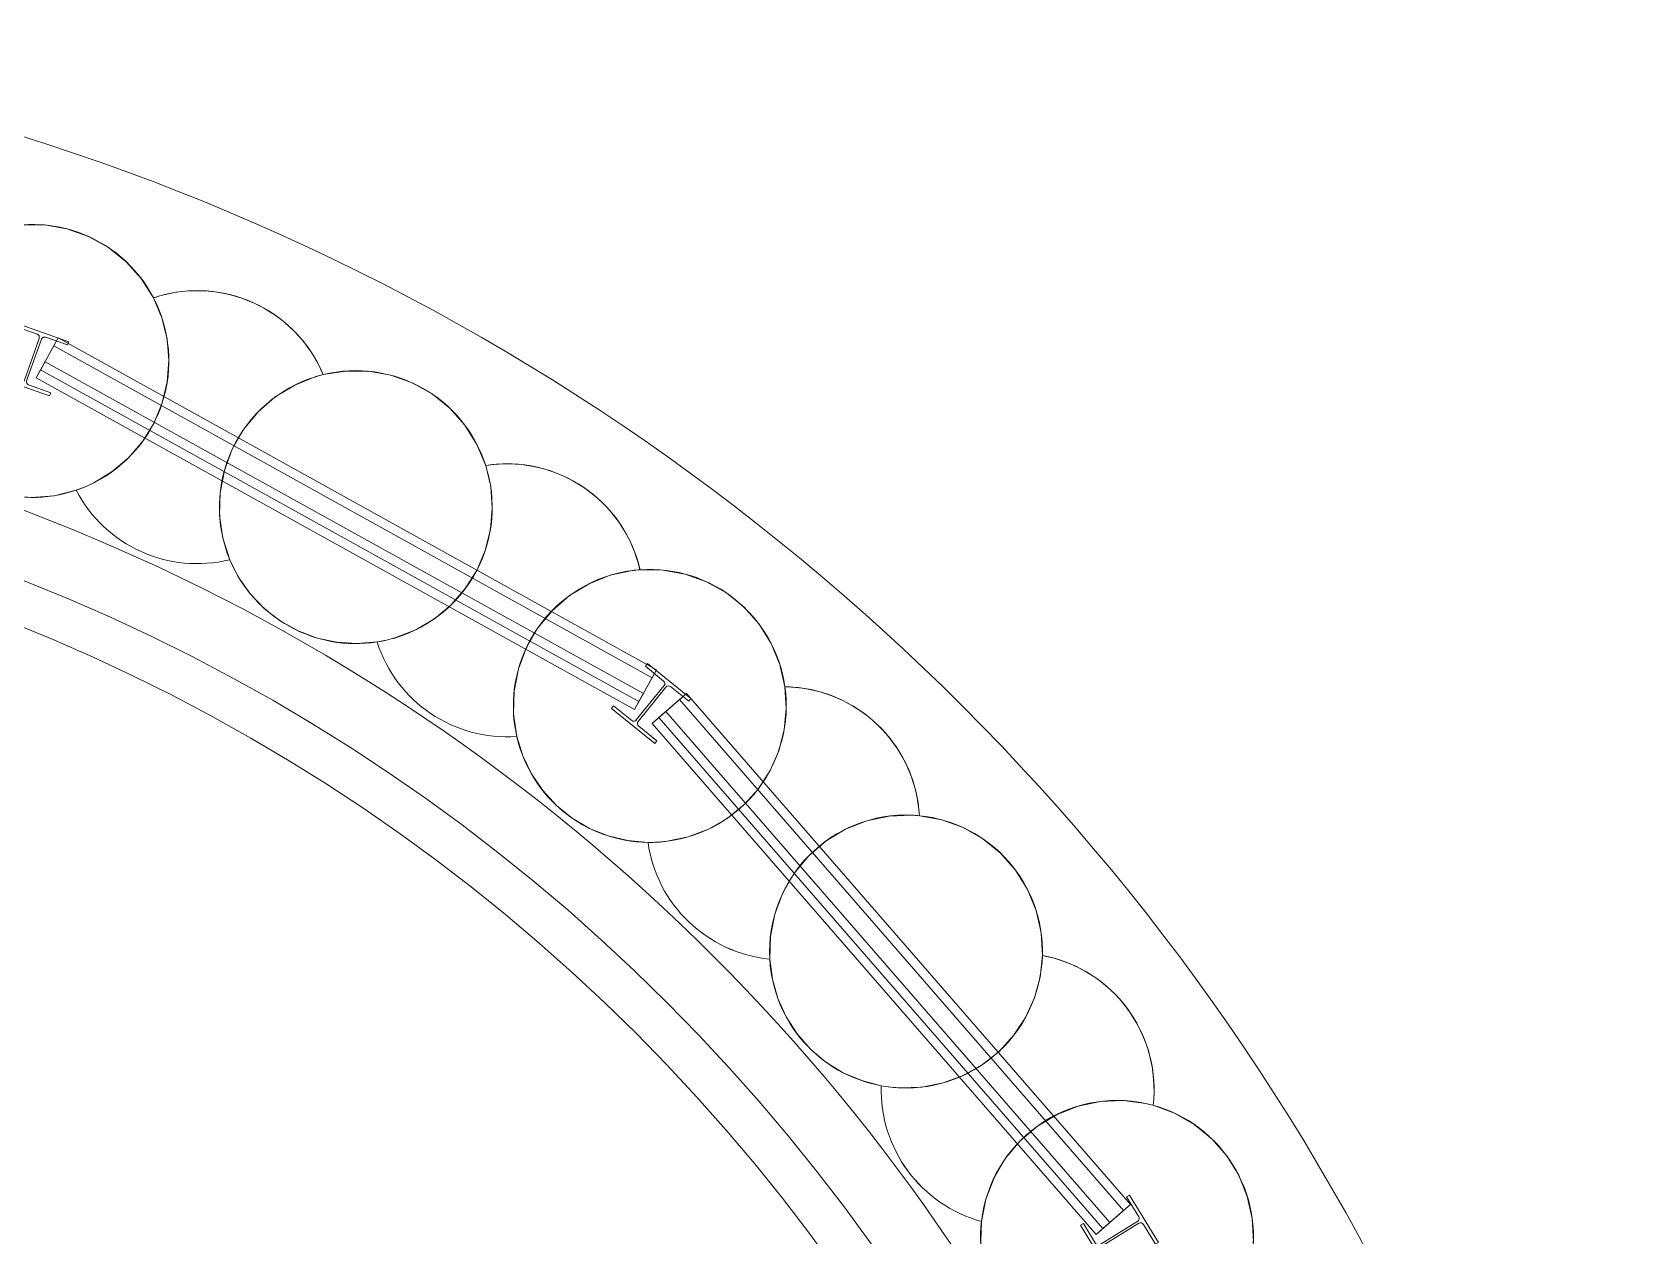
# Model space of a CAD drawing. Header units: metres. Extents: x 1753726 to 1755216, y 5920592 to 5921703.
# Drawn here: x 1754524.05 to 1754528.461, y 5921164.317 to 5921167.625 of the extents above; entities that cross this region are included whole.
import ezdxf

# ---------------------------------------------------------------- set-up
doc = ezdxf.new("R2010")
doc.units = ezdxf.units.M
for name, color, linetype, lineweight in [('A-FLOR-____-OTLN', 9, 'Continuous', 9), ('A-WALL-____-OTLN', 2, 'Continuous', 9), ('S-BEAM-____-OTLN', 7, 'Continuous', 9), ('S-FNDN-____-OTLN', 7, 'Continuous', 9)]:
    doc.layers.add(name, color=color, linetype=linetype, lineweight=lineweight)

# ---------------------------------------------------------------- blocks, each defined once
blk = doc.blocks.new('Arup_Beam_Steel I Section_UC_AU1 - 150UC30-4474877-X-ARUP-GL-HERNE_BAY_ALIGNMENT')
at = {"layer": 'S-BEAM-____-OTLN'}
for p, q in [((1754524.0066, 5921166.8247), (1754524.0035, 5921166.8159)), ((1754524.0035, 5921166.8159), (1754524.0066, 5921166.8247)), ((1754524.0035, 5921166.8159), (1754524.0641, 5921166.7944)), ((1754524.0641, 5921166.7944), (1754524.0035, 5921166.8159)), ((1754524.1509, 5921166.7738), (1754524.0066, 5921166.8247)), ((1754524.0066, 5921166.8247), (1754524.1509, 5921166.7738)), ((1754524.0695, 5921166.7831), (1754524.0291, 5921166.6686)), ((1754524.0291, 5921166.6686), (1754524.0695, 5921166.7831)), ((1754524.0353, 5921166.6664), (1754524.0758, 5921166.7809)), ((1754524.0758, 5921166.7809), (1754524.0353, 5921166.6664)), ((1754524.0871, 5921166.7863), (1754524.1478, 5921166.7649)), ((1754524.1478, 5921166.7649), (1754524.0871, 5921166.7863)), ((1754524.1478, 5921166.7649), (1754524.1509, 5921166.7738)), ((1754524.1509, 5921166.7738), (1754524.1478, 5921166.7649)), ((1754523.9571, 5921166.6846), (1754523.954, 5921166.6758)), ((1754523.954, 5921166.6758), (1754523.9571, 5921166.6846)), ((1754523.954, 5921166.6758), (1754524.0982, 5921166.6248)), ((1754524.0982, 5921166.6248), (1754523.954, 5921166.6758)), ((1754524.0177, 5921166.6632), (1754523.9571, 5921166.6846)), ((1754523.9571, 5921166.6846), (1754524.0177, 5921166.6632)), ((1754524.1014, 5921166.6336), (1754524.0407, 5921166.6551)), ((1754524.0407, 5921166.6551), (1754524.1014, 5921166.6336)), ((1754524.0982, 5921166.6248), (1754524.1014, 5921166.6336)), ((1754524.1014, 5921166.6336), (1754524.0982, 5921166.6248))]:
    blk.add_line(p, q, dxfattribs=at)
for centre, major_axis, start_param, end_param in [((1754524.0612, 5921166.7861), (0.00589, 0.00667), 5.096107, 6.666904), ((1754524.0612, 5921166.7861), (0.00589, 0.00667), 5.096107, 6.666904), ((1754524.0842, 5921166.7779), (0.00348, 0.00819), 0.061968, 1.632764), ((1754524.0842, 5921166.7779), (0.00348, 0.00819), 0.061968, 1.632764), ((1754524.0207, 5921166.6716), (0.00475, 0.00753), 3.364436, 4.935232), ((1754524.0207, 5921166.6716), (0.00475, 0.00753), 3.364436, 4.935232), ((1754524.0437, 5921166.6635), (0.00222, 0.00862), 1.483515, 3.054311), ((1754524.0437, 5921166.6635), (0.00222, 0.00862), 1.483515, 3.054311)]:
    blk.add_ellipse(centre, major_axis=major_axis, ratio=1, start_param=start_param, end_param=end_param, dxfattribs=at)
blk = doc.blocks.new('Arup_Beam_Steel I Section_UC_AU1 - 150UC30-4474878-X-ARUP-GL-HERNE_BAY_ALIGNMENT')
at = {"layer": 'S-BEAM-____-OTLN'}
for p, q in [((1754525.7417, 5921165.8894), (1754525.7358, 5921165.8821)), ((1754525.7358, 5921165.8821), (1754525.7417, 5921165.8894)), ((1754525.7358, 5921165.8821), (1754525.7858, 5921165.8417)), ((1754525.7858, 5921165.8417), (1754525.7358, 5921165.8821)), ((1754525.8607, 5921165.7932), (1754525.7417, 5921165.8894)), ((1754525.7417, 5921165.8894), (1754525.8607, 5921165.7932)), ((1754525.7871, 5921165.8291), (1754525.7108, 5921165.7347)), ((1754525.7108, 5921165.7347), (1754525.7871, 5921165.8291)), ((1754525.716, 5921165.7306), (1754525.7922, 5921165.825)), ((1754525.7922, 5921165.825), (1754525.716, 5921165.7306)), ((1754525.8048, 5921165.8263), (1754525.8548, 5921165.7859)), ((1754525.8548, 5921165.7859), (1754525.8048, 5921165.8263)), ((1754525.8548, 5921165.7859), (1754525.8607, 5921165.7932)), ((1754525.8607, 5921165.7932), (1754525.8548, 5921165.7859)), ((1754525.6483, 5921165.7738), (1754525.6424, 5921165.7665)), ((1754525.6424, 5921165.7665), (1754525.6483, 5921165.7738)), ((1754525.6424, 5921165.7665), (1754525.7614, 5921165.6703)), ((1754525.7614, 5921165.6703), (1754525.6424, 5921165.7665)), ((1754525.6983, 5921165.7334), (1754525.6483, 5921165.7738)), ((1754525.6483, 5921165.7738), (1754525.6983, 5921165.7334)), ((1754525.7673, 5921165.6776), (1754525.7173, 5921165.718)), ((1754525.7173, 5921165.718), (1754525.7673, 5921165.6776)), ((1754525.7614, 5921165.6703), (1754525.7673, 5921165.6776)), ((1754525.7673, 5921165.6776), (1754525.7614, 5921165.6703))]:
    blk.add_line(p, q, dxfattribs=at)
for centre, start_param, end_param in [((1754525.7802, 5921165.8347), 3.587279, 5.158075), ((1754525.7802, 5921165.8347), 3.587279, 5.158075), ((1754525.7992, 5921165.8194), 5.158075, 6.728872), ((1754525.7992, 5921165.8194), 5.158075, 6.728872), ((1754525.7039, 5921165.7403), 2.016483, 3.587279), ((1754525.7039, 5921165.7403), 2.016483, 3.587279), ((1754525.7229, 5921165.725), 0.445686, 2.016483), ((1754525.7229, 5921165.725), 0.445686, 2.016483)]:
    blk.add_ellipse(centre, major_axis=(-0.00384, 0.00803), ratio=1, start_param=start_param, end_param=end_param, dxfattribs=at)
blk = doc.blocks.new('Arup_Beam_Steel I Section_UC_AU1 - 150UC30-4474879-X-ARUP-GL-HERNE_BAY_ALIGNMENT')
at = {"layer": 'S-BEAM-____-OTLN'}
for p, q in [((1754527.0659, 5921164.4293), (1754527.0578, 5921164.4244)), ((1754527.0578, 5921164.4244), (1754527.0659, 5921164.4293)), ((1754527.146, 5921164.299), (1754527.0659, 5921164.4293)), ((1754527.0659, 5921164.4293), (1754527.146, 5921164.299)), ((1754527.0578, 5921164.4244), (1754527.0915, 5921164.3696)), ((1754527.0915, 5921164.3696), (1754527.0578, 5921164.4244)), ((1754526.9393, 5921164.3514), (1754526.9313, 5921164.3465)), ((1754526.9313, 5921164.3465), (1754526.9393, 5921164.3514)), ((1754526.9313, 5921164.3465), (1754527.0115, 5921164.2162)), ((1754527.0115, 5921164.2162), (1754526.9313, 5921164.3465)), ((1754526.973, 5921164.2967), (1754526.9393, 5921164.3514)), ((1754526.9393, 5921164.3514), (1754526.973, 5921164.2967)), ((1754527.0886, 5921164.3574), (1754526.9852, 5921164.2938)), ((1754526.9852, 5921164.2938), (1754527.0886, 5921164.3574)), ((1754526.9887, 5921164.2881), (1754527.0921, 5921164.3518)), ((1754527.0921, 5921164.3518), (1754526.9887, 5921164.2881)), ((1754527.1043, 5921164.3489), (1754527.138, 5921164.2941)), ((1754527.138, 5921164.2941), (1754527.1043, 5921164.3489)), ((1754527.138, 5921164.2941), (1754527.146, 5921164.299)), ((1754527.146, 5921164.299), (1754527.138, 5921164.2941)), ((1754527.0195, 5921164.2211), (1754526.9858, 5921164.2759)), ((1754526.9858, 5921164.2759), (1754527.0195, 5921164.2211)), ((1754527.0115, 5921164.2162), (1754527.0195, 5921164.2211)), ((1754527.0195, 5921164.2211), (1754527.0115, 5921164.2162))]:
    blk.add_line(p, q, dxfattribs=at)
for centre, major_axis, start_param, end_param in [((1754527.084, 5921164.365), (0.00889, 0.00039), 5.220043, 6.79084), ((1754527.084, 5921164.365), (0.00889, 0.00039), 5.220043, 6.79084), ((1754527.0968, 5921164.3442), (-0.00884, 0.00104), 3.810122, 5.380919), ((1754527.0968, 5921164.3442), (-0.00884, 0.00104), 3.810122, 5.380919), ((1754526.9806, 5921164.3013), (-0.00884, 0.00104), 0.66853, 2.239326), ((1754526.9806, 5921164.3013), (-0.00884, 0.00104), 0.66853, 2.239326), ((1754526.9934, 5921164.2806), (-0.00433, 0.00778), 0.044007, 1.614803), ((1754526.9934, 5921164.2806), (-0.00433, 0.00778), 0.044007, 1.614803)]:
    blk.add_ellipse(centre, major_axis=major_axis, ratio=1, start_param=start_param, end_param=end_param, dxfattribs=at)
blk = doc.blocks.new('308492-ARUP-STTW-MOD-0300_rvt-1-X-ARUP-GL-HERNE_BAY_ALIGNMENT')
at = {"layer": 'A-WALL-____-OTLN'}
for p, q in [((1754524.0615, 5921166.6748), (1754524.1221, 5921166.7841)), ((1754524.11, 5921166.7622), (1754524.1221, 5921166.7841)), ((1754525.7664, 5921165.8726), (1754524.1221, 5921166.7841)), ((1754524.1221, 5921166.7841), (1754525.7664, 5921165.8726)), ((1754524.11, 5921166.7622), (1754524.0737, 5921166.6966)), ((1754525.7543, 5921165.8508), (1754524.11, 5921166.7622)), ((1754524.0615, 5921166.6748), (1754524.0858, 5921166.7185)), ((1754524.0858, 5921166.7185), (1754524.0615, 5921166.6748)), ((1754524.0615, 5921166.6748), (1754524.0737, 5921166.6966)), ((1754524.0615, 5921166.6748), (1754525.7058, 5921165.7633)), ((1754525.7058, 5921165.7633), (1754524.0615, 5921166.6748)), ((1754524.0615, 5921166.6748), (1754525.7058, 5921165.7633)), ((1754525.7058, 5921165.7633), (1754524.0615, 5921166.6748)), ((1754524.0737, 5921166.6966), (1754525.7179, 5921165.7852)), ((1754524.0858, 5921166.7185), (1754525.7301, 5921165.807)), ((1754525.7301, 5921165.807), (1754524.0858, 5921166.7185)), ((1754525.7664, 5921165.8726), (1754525.7058, 5921165.7633)), ((1754525.7543, 5921165.8508), (1754525.7179, 5921165.7852)), ((1754525.7664, 5921165.8726), (1754525.7543, 5921165.8508)), ((1754525.7301, 5921165.807), (1754525.7058, 5921165.7633)), ((1754525.7301, 5921165.807), (1754525.7058, 5921165.7633)), ((1754525.754, 5921165.725), (1754525.8484, 5921165.807)), ((1754525.8295, 5921165.7906), (1754525.8484, 5921165.807)), ((1754527.0686, 5921164.4032), (1754525.8484, 5921165.807)), ((1754525.8484, 5921165.807), (1754527.0686, 5921164.4032)), ((1754525.7179, 5921165.7852), (1754525.7058, 5921165.7633)), ((1754525.754, 5921165.725), (1754525.7918, 5921165.7578)), ((1754525.7918, 5921165.7578), (1754525.754, 5921165.725)), ((1754525.8295, 5921165.7906), (1754525.7729, 5921165.7414)), ((1754525.7918, 5921165.7578), (1754527.012, 5921164.354)), ((1754527.012, 5921164.354), (1754525.7918, 5921165.7578)), ((1754527.0498, 5921164.3868), (1754525.8295, 5921165.7906)), ((1754525.754, 5921165.725), (1754525.7729, 5921165.7414)), ((1754525.754, 5921165.725), (1754526.9743, 5921164.3212)), ((1754526.9743, 5921164.3212), (1754525.754, 5921165.725)), ((1754525.754, 5921165.725), (1754526.9743, 5921164.3212)), ((1754526.9743, 5921164.3212), (1754525.754, 5921165.725)), ((1754525.7729, 5921165.7414), (1754526.9932, 5921164.3376)), ((1754527.0686, 5921164.4032), (1754526.9743, 5921164.3212)), ((1754527.0498, 5921164.3868), (1754526.9932, 5921164.3376)), ((1754527.0686, 5921164.4032), (1754527.0498, 5921164.3868)), ((1754527.012, 5921164.354), (1754526.9743, 5921164.3212)), ((1754527.012, 5921164.354), (1754526.9743, 5921164.3212)), ((1754526.9932, 5921164.3376), (1754526.9743, 5921164.3212))]:
    blk.add_line(p, q, dxfattribs=at)
at = {"layer": 'S-BEAM-____-OTLN'}
for radius in [5.355, 5.355, 5.355, 5.355, 5.055, 5.055, 5.055, 5.055]:
    blk.add_arc((1754522.1356, 5921161.2995), radius, 0, 180, dxfattribs=at)
at = {"layer": 'S-FNDN-____-OTLN', "flags": 128}
for points in [[(1754523.9013, 5921167.0648), (1754523.9603, 5921167.0849), (1754524.022, 5921167.0949), (1754524.0846, 5921167.0946), (1754524.1461, 5921167.0838), (1754524.2051, 5921167.063), (1754524.2598, 5921167.0327), (1754524.3086, 5921166.9937), (1754524.3503, 5921166.9471), (1754524.3837, 5921166.8942)], [(1754524.3837, 5921166.8942), (1754524.3503, 5921166.9471), (1754524.3086, 5921166.9937), (1754524.2598, 5921167.0327), (1754524.2051, 5921167.063), (1754524.1461, 5921167.0838), (1754524.0846, 5921167.0946), (1754524.022, 5921167.0949), (1754523.9603, 5921167.0849), (1754523.9013, 5921167.0648)], [(1754524.3837, 5921166.8942), (1754524.4069, 5921166.8396), (1754524.4211, 5921166.782), (1754524.4261, 5921166.7229), (1754524.4217, 5921166.6638), (1754524.4081, 5921166.6061), (1754524.3855, 5921166.5512), (1754524.3545, 5921166.5006), (1754524.3159, 5921166.4555), (1754524.2707, 5921166.4171), (1754524.2201, 5921166.3863)], [(1754524.2201, 5921166.3863), (1754524.2707, 5921166.4171), (1754524.3159, 5921166.4555), (1754524.3545, 5921166.5006), (1754524.3855, 5921166.5512), (1754524.4081, 5921166.6061), (1754524.4217, 5921166.6638), (1754524.4261, 5921166.7229), (1754524.4211, 5921166.782), (1754524.4069, 5921166.8396), (1754524.3837, 5921166.8942)], [(1754524.5937, 5921166.175), (1754524.5746, 5921166.2344), (1754524.5655, 5921166.2963), (1754524.5669, 5921166.3588), (1754524.5786, 5921166.4201), (1754524.6004, 5921166.4787), (1754524.6316, 5921166.5329), (1754524.6713, 5921166.5811), (1754524.7185, 5921166.6221), (1754524.7719, 5921166.6546), (1754524.8299, 5921166.6779)], [(1754524.8299, 5921166.6779), (1754524.7719, 5921166.6546), (1754524.7185, 5921166.6221), (1754524.6713, 5921166.5811), (1754524.6316, 5921166.5329), (1754524.6004, 5921166.4787), (1754524.5786, 5921166.4201), (1754524.5669, 5921166.3588), (1754524.5655, 5921166.2963), (1754524.5746, 5921166.2344), (1754524.5937, 5921166.175)], [(1754524.8299, 5921166.6779), (1754524.84, 5921166.6808), (1754524.8502, 5921166.6835)], [(1754524.8502, 5921166.6835), (1754524.84, 5921166.6808), (1754524.8299, 5921166.6779)], [(1754524.8502, 5921166.6835), (1754524.9118, 5921166.6933), (1754524.9743, 5921166.6927), (1754525.0359, 5921166.6818), (1754525.0948, 5921166.6608), (1754525.1494, 5921166.6303), (1754525.1981, 5921166.5912), (1754525.2397, 5921166.5445), (1754525.2729, 5921166.4916), (1754525.2969, 5921166.4338)], [(1754525.2969, 5921166.4338), (1754525.2729, 5921166.4916), (1754525.2397, 5921166.5445), (1754525.1981, 5921166.5912), (1754525.1494, 5921166.6303), (1754525.0948, 5921166.6608), (1754525.0359, 5921166.6818), (1754524.9743, 5921166.6927), (1754524.9118, 5921166.6933), (1754524.8502, 5921166.6835)], [(1754524.1713, 5921166.3658), (1754524.1108, 5921166.3508), (1754524.0487, 5921166.3461), (1754523.9865, 5921166.3517), (1754523.9262, 5921166.3675), (1754523.8693, 5921166.3931), (1754523.8175, 5921166.4277), (1754523.7721, 5921166.4705), (1754523.7344, 5921166.5203)], [(1754523.7344, 5921166.5203), (1754523.7721, 5921166.4705), (1754523.8175, 5921166.4277), (1754523.8693, 5921166.3931), (1754523.9262, 5921166.3675), (1754523.9865, 5921166.3517), (1754524.0487, 5921166.3461), (1754524.1108, 5921166.3508), (1754524.1713, 5921166.3658)], [(1754525.2969, 5921166.4338), (1754525.3105, 5921166.3761), (1754525.3148, 5921166.3169), (1754525.3097, 5921166.2578), (1754525.2954, 5921166.2003), (1754525.2722, 5921166.1457), (1754525.2406, 5921166.0954), (1754525.2016, 5921166.0508), (1754525.1559, 5921166.0129), (1754525.1049, 5921165.9826), (1754525.0497, 5921165.9608)], [(1754525.0497, 5921165.9608), (1754525.1049, 5921165.9826), (1754525.1559, 5921166.0129), (1754525.2016, 5921166.0508), (1754525.2406, 5921166.0954), (1754525.2722, 5921166.1457), (1754525.2954, 5921166.2003), (1754525.3097, 5921166.2578), (1754525.3148, 5921166.3169), (1754525.3105, 5921166.3761), (1754525.2969, 5921166.4338)], [(1754524.2201, 5921166.3863), (1754524.196, 5921166.3752), (1754524.1713, 5921166.3658)], [(1754524.1713, 5921166.3658), (1754524.196, 5921166.3752), (1754524.2201, 5921166.3863)], [(1754524.9983, 5921165.9489), (1754524.943, 5921165.9444), (1754524.8877, 5921165.948), (1754524.8335, 5921165.9597), (1754524.7816, 5921165.9793), (1754524.7332, 5921166.0064), (1754524.6893, 5921166.0403), (1754524.6509, 5921166.0803), (1754524.6188, 5921166.1255), (1754524.5937, 5921166.175)], [(1754524.5937, 5921166.175), (1754524.6188, 5921166.1255), (1754524.6509, 5921166.0803), (1754524.6893, 5921166.0403), (1754524.7332, 5921166.0064), (1754524.7816, 5921165.9793), (1754524.8335, 5921165.9597), (1754524.8877, 5921165.948), (1754524.943, 5921165.9444), (1754524.9983, 5921165.9489)], [(1754525.7001, 5921166.1452), (1754525.7105, 5921166.1464), (1754525.7211, 5921166.1472)], [(1754525.7211, 5921166.1472), (1754525.7105, 5921166.1464), (1754525.7001, 5921166.1452)], [(1754525.7211, 5921166.1472), (1754525.7834, 5921166.1465), (1754525.845, 5921166.1354), (1754525.9038, 5921166.1142), (1754525.9583, 5921166.0836), (1754526.0069, 5921166.0443), (1754526.0484, 5921165.9975), (1754526.0814, 5921165.9445), (1754526.1053, 5921165.8867), (1754526.1191, 5921165.8257)], [(1754526.1191, 5921165.8257), (1754526.1053, 5921165.8867), (1754526.0814, 5921165.9445), (1754526.0484, 5921165.9975), (1754526.0069, 5921166.0443), (1754525.9583, 5921166.0836), (1754525.9038, 5921166.1142), (1754525.845, 5921166.1354), (1754525.7834, 5921166.1465), (1754525.7211, 5921166.1472)], [(1754525.3823, 5921165.6894), (1754525.3735, 5921165.7513), (1754525.375, 5921165.8137), (1754525.3869, 5921165.8751), (1754525.4089, 5921165.9336), (1754525.4402, 5921165.9877), (1754525.4801, 5921166.0358), (1754525.5274, 5921166.0766), (1754525.5809, 5921166.109), (1754525.639, 5921166.1321), (1754525.7001, 5921166.1452)], [(1754525.7001, 5921166.1452), (1754525.639, 5921166.1321), (1754525.5809, 5921166.109), (1754525.5274, 5921166.0766), (1754525.4801, 5921166.0358), (1754525.4402, 5921165.9877), (1754525.4089, 5921165.9336), (1754525.3869, 5921165.8751), (1754525.375, 5921165.8137), (1754525.3735, 5921165.7513), (1754525.3823, 5921165.6894)], [(1754525.0497, 5921165.9608), (1754525.0242, 5921165.954), (1754524.9983, 5921165.9489)], [(1754524.9983, 5921165.9489), (1754525.0242, 5921165.954), (1754525.0497, 5921165.9608)], [(1754526.1191, 5921165.8257), (1754526.1228, 5921165.7665), (1754526.117, 5921165.7075), (1754526.102, 5921165.6501), (1754526.0782, 5921165.5958), (1754526.0461, 5921165.5459), (1754526.0065, 5921165.5017), (1754525.9604, 5921165.4643), (1754525.9091, 5921165.4346), (1754525.8537, 5921165.4134), (1754525.7956, 5921165.4013)], [(1754525.7956, 5921165.4013), (1754525.8537, 5921165.4134), (1754525.9091, 5921165.4346), (1754525.9604, 5921165.4643), (1754526.0065, 5921165.5017), (1754526.0461, 5921165.5459), (1754526.0782, 5921165.5958), (1754526.102, 5921165.6501), (1754526.117, 5921165.7075), (1754526.1228, 5921165.7665), (1754526.1191, 5921165.8257)], [(1754525.7429, 5921165.3982), (1754525.6876, 5921165.4031), (1754525.6337, 5921165.416), (1754525.5823, 5921165.4367), (1754525.5345, 5921165.4648), (1754525.4913, 5921165.4997), (1754525.4538, 5921165.5405), (1754525.4227, 5921165.5864), (1754525.3987, 5921165.6364), (1754525.3823, 5921165.6894)], [(1754525.3823, 5921165.6894), (1754525.3987, 5921165.6364), (1754525.4227, 5921165.5864), (1754525.4538, 5921165.5405), (1754525.4913, 5921165.4997), (1754525.5345, 5921165.4648), (1754525.5823, 5921165.4367), (1754525.6337, 5921165.416), (1754525.6876, 5921165.4031), (1754525.7429, 5921165.3982)], [(1754526.0775, 5921165.0775), (1754526.0793, 5921165.14), (1754526.0913, 5921165.2013), (1754526.1135, 5921165.2598), (1754526.145, 5921165.3138), (1754526.185, 5921165.3618), (1754526.2324, 5921165.4024), (1754526.286, 5921165.4347), (1754526.3441, 5921165.4576), (1754526.4053, 5921165.4705), (1754526.4677, 5921165.4731)], [(1754526.4677, 5921165.4731), (1754526.4053, 5921165.4705), (1754526.3441, 5921165.4576), (1754526.286, 5921165.4347), (1754526.2324, 5921165.4024), (1754526.185, 5921165.3618), (1754526.145, 5921165.3138), (1754526.1135, 5921165.2598), (1754526.0913, 5921165.2013), (1754526.0793, 5921165.14), (1754526.0775, 5921165.0775)], [(1754526.4677, 5921165.4731), (1754526.4782, 5921165.4725), (1754526.4888, 5921165.4716)], [(1754526.4888, 5921165.4716), (1754526.4782, 5921165.4725), (1754526.4677, 5921165.4731)], [(1754526.4888, 5921165.4716), (1754526.5501, 5921165.4603), (1754526.6089, 5921165.439), (1754526.6633, 5921165.4082), (1754526.7118, 5921165.3687), (1754526.7531, 5921165.3218), (1754526.786, 5921165.2687), (1754526.8097, 5921165.2108), (1754526.8234, 5921165.1498), (1754526.8268, 5921165.0874)], [(1754526.8268, 5921165.0874), (1754526.8234, 5921165.1498), (1754526.8097, 5921165.2108), (1754526.786, 5921165.2687), (1754526.7531, 5921165.3218), (1754526.7118, 5921165.3687), (1754526.6633, 5921165.4082), (1754526.6089, 5921165.439), (1754526.5501, 5921165.4603), (1754526.4888, 5921165.4716)], [(1754525.7956, 5921165.4013), (1754525.7692, 5921165.3988), (1754525.7429, 5921165.3982)], [(1754525.7429, 5921165.3982), (1754525.7692, 5921165.3988), (1754525.7956, 5921165.4013)], [(1754526.8268, 5921165.0874), (1754526.8204, 5921165.0284), (1754526.8047, 5921164.9712), (1754526.7802, 5921164.9172), (1754526.7476, 5921164.8677), (1754526.7075, 5921164.8239), (1754526.661, 5921164.7871), (1754526.6093, 5921164.758), (1754526.5536, 5921164.7374), (1754526.4954, 5921164.7259), (1754526.4361, 5921164.7237)], [(1754526.4361, 5921164.7237), (1754526.4954, 5921164.7259), (1754526.5536, 5921164.7374), (1754526.6093, 5921164.758), (1754526.661, 5921164.7871), (1754526.7075, 5921164.8239), (1754526.7476, 5921164.8677), (1754526.7802, 5921164.9172), (1754526.8047, 5921164.9712), (1754526.8204, 5921165.0284), (1754526.8268, 5921165.0874)], [(1754526.3837, 5921164.7297), (1754526.3301, 5921164.7437), (1754526.2791, 5921164.7656), (1754526.2319, 5921164.7947), (1754526.1895, 5921164.8305), (1754526.1529, 5921164.8721), (1754526.1228, 5921164.9187), (1754526.0999, 5921164.9692), (1754526.0847, 5921165.0225), (1754526.0775, 5921165.0775)], [(1754526.0775, 5921165.0775), (1754526.0847, 5921165.0225), (1754526.0999, 5921164.9692), (1754526.1228, 5921164.9187), (1754526.1529, 5921164.8721), (1754526.1895, 5921164.8305), (1754526.2319, 5921164.7947), (1754526.2791, 5921164.7656), (1754526.3301, 5921164.7437), (1754526.3837, 5921164.7297)], [(1754526.4361, 5921164.7237), (1754526.4098, 5921164.7258), (1754526.3837, 5921164.7297)], [(1754526.3837, 5921164.7297), (1754526.4098, 5921164.7258), (1754526.4361, 5921164.7237)], [(1754526.6593, 5921164.357), (1754526.6716, 5921164.4183), (1754526.6939, 5921164.4767), (1754526.7255, 5921164.5306), (1754526.7657, 5921164.5784), (1754526.8133, 5921164.619), (1754526.8669, 5921164.651), (1754526.9251, 5921164.6738), (1754526.9863, 5921164.6865), (1754527.0488, 5921164.6889), (1754527.1108, 5921164.6809)], [(1754527.1108, 5921164.6809), (1754527.0488, 5921164.6889), (1754526.9863, 5921164.6865), (1754526.9251, 5921164.6738), (1754526.8669, 5921164.651), (1754526.8133, 5921164.619), (1754526.7657, 5921164.5784), (1754526.7255, 5921164.5306), (1754526.6939, 5921164.4767), (1754526.6716, 5921164.4183), (1754526.6593, 5921164.357)], [(1754527.1108, 5921164.6809), (1754527.121, 5921164.6785), (1754527.1312, 5921164.6759)], [(1754527.1312, 5921164.6759), (1754527.121, 5921164.6785), (1754527.1108, 5921164.6809)], [(1754527.1312, 5921164.6759), (1754527.1898, 5921164.6544), (1754527.2441, 5921164.6234), (1754527.2925, 5921164.5839), (1754527.3337, 5921164.5368), (1754527.3665, 5921164.4836), (1754527.3899, 5921164.4256), (1754527.4035, 5921164.3646), (1754527.4067, 5921164.3022), (1754527.3994, 5921164.2401)], [(1754527.3994, 5921164.2401), (1754527.4067, 5921164.3022), (1754527.4035, 5921164.3646), (1754527.3899, 5921164.4256), (1754527.3665, 5921164.4836), (1754527.3337, 5921164.5368), (1754527.2925, 5921164.5839), (1754527.2441, 5921164.6234), (1754527.1898, 5921164.6544), (1754527.1312, 5921164.6759)], [(1754526.9023, 5921163.9624), (1754526.8518, 5921163.9853), (1754526.8053, 5921164.0155), (1754526.7637, 5921164.0522), (1754526.7279, 5921164.0946), (1754526.6989, 5921164.1418), (1754526.6771, 5921164.1928), (1754526.663, 5921164.2465), (1754526.6571, 5921164.3016), (1754526.6593, 5921164.357)], [(1754526.6593, 5921164.357), (1754526.6571, 5921164.3016), (1754526.663, 5921164.2465), (1754526.6771, 5921164.1928), (1754526.6989, 5921164.1418), (1754526.7279, 5921164.0946), (1754526.7637, 5921164.0522), (1754526.8053, 5921164.0155), (1754526.8518, 5921163.9853), (1754526.9023, 5921163.9624)]]:
    blk.add_lwpolyline(points, dxfattribs=at)
at = {"layer": 'S-FNDN-____-OTLN'}
for centre, radius, start, end in [((1754522.1356, 5921161.2995), 6.325, 0, 180), ((1754522.1356, 5921161.2995), 6.325, 0, 180), ((1754524.0511, 5921166.7211), 0.375, 27.5088, 113.5723), ((1754524.504, 5921166.5391), 0.375, 22.6439, 108.7074), ((1754524.504, 5921166.5391), 0.375, 22.6439, 108.7074), ((1754524.504, 5921166.5391), 0.375, 104.1421, 108.7074), ((1754524.504, 5921166.5391), 0.375, 22.6439, 104.1421), ((1754524.504, 5921166.5391), 0.375, 22.6439, 104.1421), ((1754524.0511, 5921166.7211), 0.375, 296.7737, 27.5088), ((1754524.9398, 5921166.3193), 0.375, 107.044, 202.6439), ((1754524.9398, 5921166.3193), 0.375, 103.8426, 107.044), ((1754524.9398, 5921166.3193), 0.375, 103.8426, 107.044), ((1754524.9398, 5921166.3193), 0.375, 17.7791, 103.8426), ((1754524.9398, 5921166.3193), 0.375, 17.7791, 103.8426), ((1754524.0511, 5921166.7211), 0.375, 212.3737, 288.7074), ((1754524.0511, 5921166.7211), 0.375, 212.3737, 288.7074), ((1754522.1356, 5921161.2995), 5.175, 0, 180), ((1754522.1356, 5921161.2995), 5.175, 0, 180), ((1754524.9398, 5921166.3193), 0.375, 287.044, 17.7791), ((1754525.3554, 5921166.0634), 0.375, 12.9142, 98.9777), ((1754525.3554, 5921166.0634), 0.375, 12.9142, 98.9777), ((1754525.3554, 5921166.0634), 0.375, 94.4124, 98.9777), ((1754525.3554, 5921166.0634), 0.375, 12.9142, 94.4124), ((1754524.0511, 5921166.7211), 0.375, 288.7074, 296.7737), ((1754524.504, 5921166.5391), 0.375, 207.5088, 283.8426), ((1754524.504, 5921166.5391), 0.375, 207.5088, 283.8426), ((1754524.504, 5921166.5391), 0.375, 207.5088, 283.8426), ((1754524.504, 5921166.5391), 0.375, 207.5088, 283.8426), ((1754524.9398, 5921166.3193), 0.375, 202.6439, 278.9777), ((1754524.9398, 5921166.3193), 0.375, 202.6439, 278.9777), ((1754525.7478, 5921165.7732), 0.375, 94.1128, 97.3142), ((1754525.7478, 5921165.7732), 0.375, 8.0493, 94.1128), ((1754524.9398, 5921166.3193), 0.375, 278.9777, 287.044), ((1754525.7478, 5921165.7732), 0.375, 277.3142, 8.0493), ((1754525.7478, 5921165.7732), 0.375, 277.3142, 8.0493), ((1754526.1142, 5921165.4508), 0.375, 3.1845, 89.248), ((1754526.1142, 5921165.4508), 0.375, 84.6827, 89.248), ((1754526.1142, 5921165.4508), 0.375, 84.6827, 89.248), ((1754525.7478, 5921165.7732), 0.375, 192.9142, 269.248), ((1754525.7478, 5921165.7732), 0.375, 269.248, 277.3142), ((1754525.7478, 5921165.7732), 0.375, 269.248, 277.3142), ((1754526.1142, 5921165.4508), 0.375, 188.0493, 264.3831), ((1754526.1142, 5921165.4508), 0.375, 188.0493, 264.3831), ((1754526.7586, 5921164.7186), 0.375, 353.4547, 79.5182), ((1754526.7586, 5921164.7186), 0.375, 353.4547, 79.5182), ((1754526.7586, 5921164.7186), 0.375, 74.9529, 79.5182), ((1754526.7586, 5921164.7186), 0.375, 74.9529, 79.5182), ((1754526.7586, 5921164.7186), 0.375, 353.4547, 74.9529), ((1754526.7586, 5921164.7186), 0.375, 178.3196, 254.6534), ((1754526.7586, 5921164.7186), 0.375, 178.3196, 254.6534), ((1754527.0319, 5921164.3143), 0.375, 77.8548, 173.4547), ((1754527.0319, 5921164.3143), 0.375, 77.8548, 173.4547), ((1754527.0319, 5921164.3143), 0.375, 74.6534, 77.8548), ((1754527.0319, 5921164.3143), 0.375, 74.6534, 77.8548), ((1754527.0319, 5921164.3143), 0.375, 348.5899, 74.6534), ((1754527.0319, 5921164.3143), 0.375, 348.5899, 74.6534), ((1754527.0319, 5921164.3143), 0.375, 173.4547, 249.7885), ((1754527.0319, 5921164.3143), 0.375, 173.4547, 249.7885)]:
    blk.add_arc(centre, radius, start, end, dxfattribs=at)
for centre, major_axis, start_param, end_param in [((1754524.0511, 5921166.7211), (-0.3685, 0.0697), 3.808704, 5.310795), ((1754524.504, 5921166.5391), (0.1801, 0.3289), 0.747936, 0.827616), ((1754524.0511, 5921166.7211), (-0.356, 0.1179), 2.358015, 3.941641), ((1754524.9398, 5921166.3193), (0.1477, 0.3447), 0.702311, 2.370845), ((1754524.9398, 5921166.3193), (-0.354, 0.1237), 2.204515, 3.788141), ((1754525.3554, 5921166.0634), (-0.3042, 0.2192), 5.413803, 5.493483), ((1754525.3554, 5921166.0634), (0.2192, 0.3042), 5.562188, 6.984599), ((1754524.0511, 5921166.7211), (-0.3047, 0.2185), 2.519448, 2.660231), ((1754525.7478, 5921165.7732), (0.0627, 0.3697), 0.239777, 0.295653), ((1754525.7478, 5921165.7732), (0.0832, 0.3657), 5.076634, 6.578725), ((1754525.7478, 5921165.7732), (-0.0943, 0.363), 6.156761, 7.825295), ((1754525.7478, 5921165.7732), (-0.3149, 0.2036), 5.414049, 7.082583), ((1754524.9398, 5921166.3193), (0.126, 0.3532), 3.640943, 3.781726), ((1754525.3554, 5921166.0634), (-0.3746, 0.0175), 0.356986, 1.689262), ((1754525.3554, 5921166.0634), (0.375, 0), 3.451896, 4.784171), ((1754525.3554, 5921166.0634), (-0.3746, 0.0175), 0.356986, 1.689262), ((1754525.3554, 5921166.0634), (0.375, 0), 3.451896, 4.784171), ((1754526.1142, 5921165.4508), (-0.3741, 0.0266), 3.26808, 4.770171), ((1754526.1142, 5921165.4508), (0.3385, 0.1614), 5.893771, 7.316182), ((1754526.1142, 5921165.4508), (-0.3741, 0.0266), 3.26808, 4.690492), ((1754525.7478, 5921165.7732), (-0.3149, 0.2036), 0.799398, 2.131674), ((1754526.4519, 5921165.0984), (-0.0291, 0.3739), 6.163408, 7.831942), ((1754526.4519, 5921165.0984), (-0.1531, 0.3423), 5.820538, 7.489072), ((1754526.4519, 5921165.0984), (-0.1264, 0.3531), 5.84147, 5.897345), ((1754526.4519, 5921165.0984), (0.1261, 0.3532), 0.244796, 0.300671), ((1754526.4519, 5921165.0984), (0.2125, 0.309), 5.285652, 6.787743), ((1754526.4519, 5921165.0984), (0.2018, 0.3161), 5.251299, 6.75339), ((1754526.1142, 5921165.4508), (0.0933, 0.3632), 1.962791, 3.295066), ((1754526.1142, 5921165.4508), (0.0933, 0.3632), 1.962791, 3.295066), ((1754526.4519, 5921165.0984), (0.3667, 0.0784), 4.459486, 6.043112), ((1754526.4519, 5921165.0984), (0.3332, 0.1721), 4.193498, 5.777124), ((1754526.4519, 5921165.0984), (-0.3395, 0.1593), 0.494419, 1.826695), ((1754526.4519, 5921165.0984), (-0.3313, 0.1756), 0.542978, 1.875254), ((1754526.7586, 5921164.7186), (-0.3106, 0.2102), 3.622314, 5.044726), ((1754526.7586, 5921164.7186), (-0.2612, 0.269), 0.770734, 2.103009), ((1754526.7586, 5921164.7186), (-0.2612, 0.269), 0.770734, 2.103009), ((1754526.4519, 5921165.0984), (-0.3701, 0.0606), 1.550274, 1.691057), ((1754526.4519, 5921165.0984), (-0.3565, 0.1162), 1.702935, 1.843718)]:
    blk.add_ellipse(centre, major_axis=major_axis, ratio=1, start_param=start_param, end_param=end_param, dxfattribs=at)
at = {"layer": 'S-BEAM-____-OTLN'}
for name in ['Arup_Beam_Steel I Section_UC_AU1 - 150UC30-4474877-X-ARUP-GL-HERNE_BAY_ALIGNMENT', 'Arup_Beam_Steel I Section_UC_AU1 - 150UC30-4474878-X-ARUP-GL-HERNE_BAY_ALIGNMENT', 'Arup_Beam_Steel I Section_UC_AU1 - 150UC30-4474879-X-ARUP-GL-HERNE_BAY_ALIGNMENT']:
    blk.add_blockref(name, (0, 0), dxfattribs=at)
blk = doc.blocks.new('308492-ARUP-STPW-MOD-1900_rvt-1-X-ARUP-GL-HERNE_BAY_ALIGNMENT')
at = {"layer": 'A-FLOR-____-OTLN'}
blk.add_arc((1754522.1466, 5921161.2979), 3.35, 0, 180, dxfattribs=at)
blk.add_arc((1754522.1466, 5921161.2979), 3.35, 0, 180, dxfattribs=at)

msp = doc.modelspace()

# ---------------------------------------------------------------- block references
for name in ['308492-ARUP-STPW-MOD-1900_rvt-1-X-ARUP-GL-HERNE_BAY_ALIGNMENT', '308492-ARUP-STTW-MOD-0300_rvt-1-X-ARUP-GL-HERNE_BAY_ALIGNMENT']:
    msp.add_blockref(name, (0, 0))

doc.saveas('drawing.dxf')
